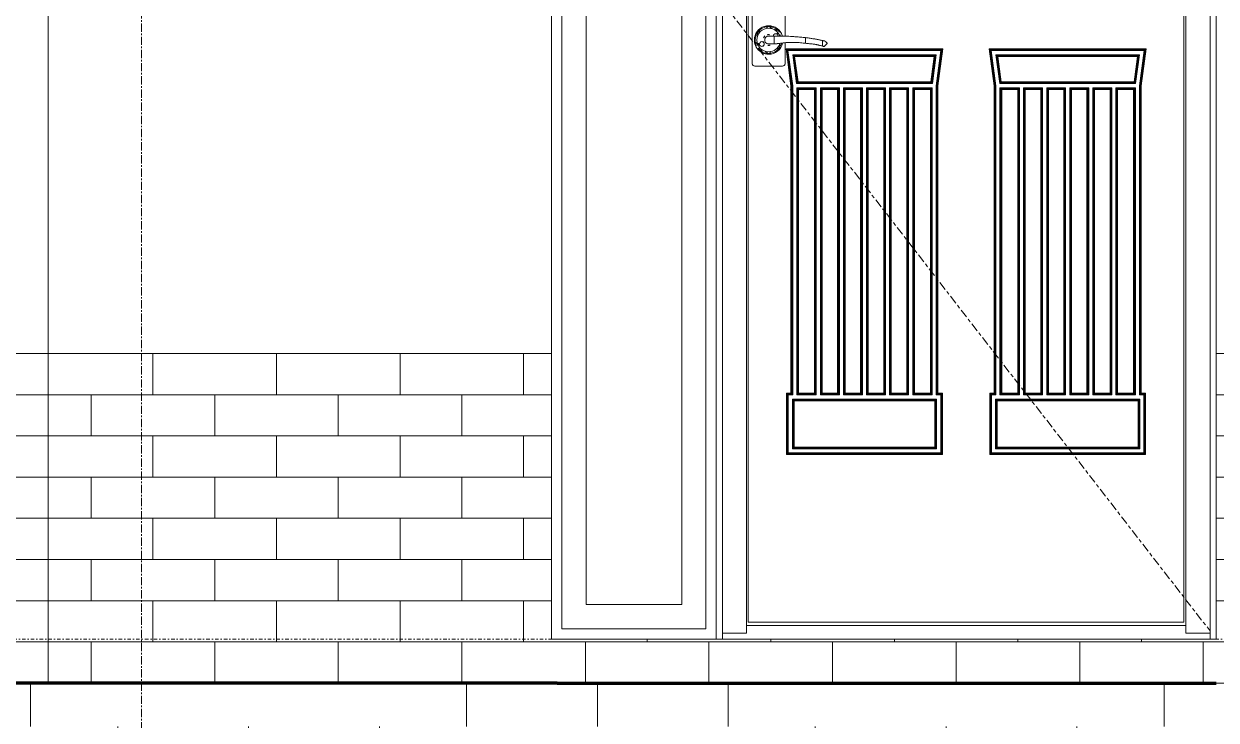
# Model space of a CAD drawing. Header units: millimetres. Extents: x -8546 to 211781, y -3000 to 31870.
# Drawn here: x 100854 to 103025, y -67 to 1201 of the extents above; entities that cross this region are included whole.
import ezdxf

# ---------------------------------------------------------------- set-up
doc = ezdxf.new("R2010")
doc.units = ezdxf.units.MM
for name, pattern in [('Centre', [31.75, 6.35, -4.7625, 15.875, -4.7625]), ('Dash dot', [15.875, 6.35, -4.7625, 0, -4.7625]), ('grid', [24, 15, -3, 3, -3])]:
    doc.linetypes.add(name, pattern=pattern)
for name, color, linetype, lineweight in [('A-DOOR', 31, 'Continuous', 9), ('A-DOOR-FRAM', 31, 'Continuous', 9), ('A-FLOR-LEVL', 51, 'Continuous', 9), ('A-GLAZ', 151, 'Continuous', 9), ('A-WALL', 113, 'Continuous', 9), ('A-WALL-PATT', 111, 'Continuous', 25), ('C-TOPO', 7, 'Continuous', 9), ('S-GRID', 1, 'Continuous', 9)]:
    doc.layers.add(name, color=color, linetype=linetype, lineweight=lineweight)
pattern_1 = [(0, (104754.76, 0), (635, 635), [635, -635]), (0, (104754.76, 238.1), (635, 635), [635, -635]), (0, (104754.76, 476.25), (635, 635), [635, -635]), (90, (104834.13, 555.6), (-635, 635), [635, -635]), (90, (105072.26, 555.6), (-635, 635), [635, -635]), (90, (105310.4, 555.6), (-635, 635), [635, -635])]

# ---------------------------------------------------------------- blocks, each defined once
blk = doc.blocks.new('Doors_Door-sets_Swedoor_JELD-WEN_Exterior_Classic_Scott_Single_Outswing_2_0 - 888 x 2080 mm - M9 x M21-3511000-Noordgevel')
at = {"layer": 'A-DOOR'}
for p, q in [((-561.8, 2390), (-561.8, 91)), ((-561.8, 80), (-561.8, 2390)), ((326.2, 91), (326.2, 2390)), ((326.2, 2390), (326.2, 80)), ((-517.8, 91), (-517.8, 2346)), ((282.2, 2346), (282.2, 91)), ((-514.6, 2342), (-514.6, 111)), ((278.4, 111), (278.4, 2342)), ((-507.5, 1324.5), (-507.5, 1128.5)), ((-447.5, 1178.8), (-447.5, 1324.5)), ((-467.3, 1178.1), (-467.3, 1163.9)), ((-467.3, 1163.9), (-467.3, 1178.1)), ((-410.4, 1165.1), (-410.4, 1175.4)), ((-475.6, 1164.1), (-477.5, 1163.9)), ((-447.5, 1128.5), (-447.5, 1166.2)), ((-437, 1087.6), (-445.9, 1154.9)), ((-445.9, 1154.9), (-160.2, 1154.9)), ((-444.3, 1153.5), (-445.9, 1154.9)), ((-444.3, 1153.5), (-161.8, 1153.5)), ((-435.6, 1087.7), (-444.3, 1153.5)), ((-443, 1152.4), (-163.1, 1152.4)), ((-443, 1152.4), (-442.3, 1151.8)), ((-434.4, 1087.8), (-443, 1152.4)), ((-163.8, 1151.8), (-442.3, 1151.8)), ((-442.3, 1151.8), (-433.8, 1087.8)), ((-379.3, 1160), (-379.3, 1170.2)), ((-371.2, 1165.5), (-371.2, 1164.6)), ((-371.2, 1164.6), (-371.2, 1165.5)), ((-172.3, 1087.8), (-163.8, 1151.8)), ((-163.1, 1152.4), (-171.7, 1087.7)), ((-161.8, 1153.5), (-170.6, 1087.6)), ((-160.2, 1154.9), (-169.2, 1087.5)), ((-163.1, 1152.4), (-163.8, 1151.8)), ((-161.8, 1153.5), (-160.2, 1154.9)), ((-67, 1087.6), (-75.9, 1154.9)), ((-75.9, 1154.9), (209.8, 1154.9)), ((-74.3, 1153.5), (-75.9, 1154.9)), ((-74.3, 1153.5), (208.2, 1153.5)), ((-65.6, 1087.7), (-74.3, 1153.5)), ((-73, 1152.4), (206.9, 1152.4)), ((-73, 1152.4), (-72.3, 1151.8)), ((-64.4, 1087.8), (-73, 1152.4)), ((206.2, 1151.8), (-72.3, 1151.8)), ((-72.3, 1151.8), (-63.8, 1087.8)), ((197.7, 1087.8), (206.2, 1151.8)), ((206.9, 1152.4), (198.3, 1087.7)), ((208.2, 1153.5), (199.4, 1087.6)), ((209.8, 1154.9), (200.8, 1087.5)), ((206.9, 1152.4), (206.2, 1151.8)), ((208.2, 1153.5), (209.8, 1154.9)), ((-433.8, 1144.3), (-172.3, 1144.3)), ((-433.8, 1144.3), (-433.1, 1143.7)), ((-426.8, 1091.8), (-433.8, 1144.3)), ((-173, 1143.7), (-433.1, 1143.7)), ((-433.1, 1143.7), (-426.2, 1092.3)), ((-174.3, 1142.5), (-431.8, 1142.5)), ((-431.8, 1142.5), (-430.2, 1141.1)), ((-431.8, 1142.5), (-425.2, 1093.5)), ((-175.9, 1141.1), (-430.2, 1141.1)), ((-430.2, 1141.1), (-424, 1094.9)), ((-182.1, 1094.9), (-175.9, 1141.1)), ((-180.9, 1093.5), (-174.3, 1142.5)), ((-179.9, 1092.3), (-173, 1143.7)), ((-172.3, 1144.3), (-179.3, 1091.8)), ((-175.9, 1141.1), (-174.3, 1142.5)), ((-173, 1143.7), (-172.3, 1144.3)), ((-63.8, 1144.3), (197.7, 1144.3)), ((-63.8, 1144.3), (-63.1, 1143.7)), ((-56.8, 1091.8), (-63.8, 1144.3)), ((197, 1143.7), (-63.1, 1143.7)), ((-63.1, 1143.7), (-56.2, 1092.3)), ((195.7, 1142.5), (-61.8, 1142.5)), ((-61.8, 1142.5), (-60.2, 1141.1)), ((-61.8, 1142.5), (-55.2, 1093.5)), ((194.1, 1141.1), (-60.2, 1141.1)), ((-60.2, 1141.1), (-54, 1094.9)), ((187.9, 1094.9), (194.1, 1141.1)), ((189.1, 1093.5), (195.7, 1142.5)), ((190.1, 1092.3), (197, 1143.7)), ((197.7, 1144.3), (190.7, 1091.8)), ((194.1, 1141.1), (195.7, 1142.5)), ((197, 1143.7), (197.7, 1144.3)), ((-502.5, 1123.5), (-452.5, 1123.5)), ((-435.6, 1087.7), (-437, 1087.6)), ((-437, 527.9), (-437, 1087.6)), ((-435.6, 526.5), (-435.6, 1087.7)), ((-434.4, 525.4), (-434.4, 1087.8)), ((-433.8, 1087.8), (-434.4, 1087.8)), ((-433.8, 1087.8), (-433.8, 524.8)), ((-426.2, 1092.3), (-426.8, 1091.8)), ((-179.3, 1091.8), (-426.8, 1091.8)), ((-426.2, 1092.3), (-179.9, 1092.3)), ((-425.2, 1093.5), (-424, 1094.9)), ((-425.2, 1093.5), (-180.9, 1093.5)), ((-424, 1094.9), (-182.1, 1094.9)), ((-180.9, 1093.5), (-182.1, 1094.9)), ((-179.9, 1092.3), (-179.3, 1091.8)), ((-172.3, 524.8), (-172.3, 1087.8)), ((-171.7, 1087.7), (-172.3, 1087.8)), ((-171.7, 1087.7), (-171.7, 525.4)), ((-170.6, 1087.6), (-169.2, 1087.5)), ((-170.6, 1087.6), (-170.6, 526.5)), ((-169.2, 1087.5), (-169.2, 527.9)), ((-65.6, 1087.7), (-67, 1087.6)), ((-67, 527.9), (-67, 1087.6)), ((-65.6, 526.5), (-65.6, 1087.7)), ((-64.4, 525.4), (-64.4, 1087.8)), ((-63.8, 1087.8), (-64.4, 1087.8)), ((-63.8, 1087.8), (-63.8, 524.8)), ((-56.2, 1092.3), (-56.8, 1091.8)), ((190.7, 1091.8), (-56.8, 1091.8)), ((-56.2, 1092.3), (190.1, 1092.3)), ((-55.2, 1093.5), (-54, 1094.9)), ((-55.2, 1093.5), (189.1, 1093.5)), ((-54, 1094.9), (187.9, 1094.9)), ((189.1, 1093.5), (187.9, 1094.9)), ((190.1, 1092.3), (190.7, 1091.8)), ((197.7, 524.8), (197.7, 1087.8)), ((198.3, 1087.7), (197.7, 1087.8)), ((198.3, 1087.7), (198.3, 525.4)), ((199.4, 1087.6), (200.8, 1087.5)), ((199.4, 1087.6), (199.4, 526.5)), ((200.8, 1087.5), (200.8, 527.9)), ((-425.7, 1083.7), (-426.3, 1084.3)), ((-426.3, 524.8), (-426.3, 1084.3)), ((-426.3, 1084.3), (-390.8, 1084.3)), ((-425.7, 1083.7), (-425.7, 525.4)), ((-391.4, 1083.7), (-425.7, 1083.7)), ((-392.6, 1082.5), (-424.6, 1082.5)), ((-424.6, 1082.5), (-423.2, 1081.1)), ((-424.6, 1082.5), (-424.6, 526.5)), ((-423.2, 1081.1), (-423.2, 527.9)), ((-394, 1081.1), (-423.2, 1081.1)), ((-394, 1081.1), (-392.6, 1082.5)), ((-394, 527.9), (-394, 1081.1)), ((-392.6, 526.5), (-392.6, 1082.5)), ((-390.8, 1084.3), (-391.4, 1083.7)), ((-391.4, 525.4), (-391.4, 1083.7)), ((-390.8, 1084.3), (-390.8, 524.8)), ((-383.3, 524.8), (-383.3, 1084.3)), ((-382.7, 1083.7), (-383.3, 1084.3)), ((-383.3, 1084.3), (-348.8, 1084.3)), ((-382.7, 1083.7), (-382.7, 525.4)), ((-349.4, 1083.7), (-382.7, 1083.7)), ((-381.6, 1082.5), (-380.2, 1081.1)), ((-350.6, 1082.5), (-381.6, 1082.5)), ((-381.6, 1082.5), (-381.6, 526.5)), ((-380.2, 1081.1), (-380.2, 527.9)), ((-352, 1081.1), (-380.2, 1081.1)), ((-352, 1081.1), (-350.6, 1082.5)), ((-352, 527.9), (-352, 1081.1)), ((-350.6, 526.5), (-350.6, 1082.5)), ((-348.8, 1084.3), (-349.4, 1083.7)), ((-349.4, 525.4), (-349.4, 1083.7)), ((-348.8, 1084.3), (-348.8, 524.8)), ((-341.3, 524.8), (-341.3, 1084.3)), ((-340.7, 1083.7), (-341.3, 1084.3)), ((-341.3, 1084.3), (-306.8, 1084.3)), ((-340.7, 1083.7), (-340.7, 525.4)), ((-307.4, 1083.7), (-340.7, 1083.7)), ((-338.2, 1081.1), (-339.6, 1082.5)), ((-308.6, 1082.5), (-339.6, 1082.5)), ((-339.6, 1082.5), (-339.6, 526.5)), ((-338.2, 1081.1), (-338.2, 527.9)), ((-310, 1081.1), (-338.2, 1081.1)), ((-308.6, 1082.5), (-310, 1081.1)), ((-310, 527.9), (-310, 1081.1)), ((-308.6, 526.5), (-308.6, 1082.5)), ((-306.8, 1084.3), (-307.4, 1083.7)), ((-307.4, 525.4), (-307.4, 1083.7)), ((-306.8, 1084.3), (-306.8, 524.8)), ((-299.3, 524.8), (-299.3, 1084.3)), ((-298.7, 1083.7), (-299.3, 1084.3)), ((-299.3, 1084.3), (-264.8, 1084.3)), ((-298.7, 1083.7), (-298.7, 525.4)), ((-265.4, 1083.7), (-298.7, 1083.7)), ((-297.6, 1082.5), (-296.2, 1081.1)), ((-266.6, 1082.5), (-297.6, 1082.5)), ((-297.6, 1082.5), (-297.6, 526.5)), ((-296.2, 1081.1), (-296.2, 527.9)), ((-268, 1081.1), (-296.2, 1081.1)), ((-268, 1081.1), (-266.6, 1082.5)), ((-268, 527.9), (-268, 1081.1)), ((-266.6, 526.5), (-266.6, 1082.5)), ((-264.8, 1084.3), (-265.4, 1083.7)), ((-265.4, 525.4), (-265.4, 1083.7)), ((-264.8, 1084.3), (-264.8, 524.8)), ((-257.3, 524.8), (-257.3, 1084.3)), ((-256.7, 1083.7), (-257.3, 1084.3)), ((-257.3, 1084.3), (-222.8, 1084.3)), ((-256.7, 1083.7), (-256.7, 525.4)), ((-223.4, 1083.7), (-256.7, 1083.7)), ((-255.6, 1082.5), (-254.2, 1081.1)), ((-224.6, 1082.5), (-255.6, 1082.5)), ((-255.6, 1082.5), (-255.6, 526.5)), ((-254.2, 1081.1), (-254.2, 527.9)), ((-226, 1081.1), (-254.2, 1081.1)), ((-226, 1081.1), (-224.6, 1082.5)), ((-226, 527.9), (-226, 1081.1)), ((-224.6, 526.5), (-224.6, 1082.5)), ((-222.8, 1084.3), (-223.4, 1083.7)), ((-223.4, 525.4), (-223.4, 1083.7)), ((-222.8, 1084.3), (-222.8, 524.8)), ((-215.3, 524.8), (-215.3, 1084.3)), ((-215.3, 1084.3), (-179.8, 1084.3)), ((-214.7, 1083.7), (-215.3, 1084.3)), ((-180.4, 1083.7), (-214.7, 1083.7)), ((-214.7, 1083.7), (-214.7, 525.4)), ((-181.6, 1082.5), (-213.6, 1082.5)), ((-213.6, 1082.5), (-212.2, 1081.1)), ((-213.6, 1082.5), (-213.6, 526.5)), ((-183, 1081.1), (-212.2, 1081.1)), ((-212.2, 1081.1), (-212.2, 527.9)), ((-183, 1081.1), (-181.6, 1082.5)), ((-183, 527.9), (-183, 1081.1)), ((-181.6, 526.5), (-181.6, 1082.5)), ((-179.8, 1084.3), (-180.4, 1083.7)), ((-180.4, 525.4), (-180.4, 1083.7)), ((-179.8, 1084.3), (-179.8, 524.8)), ((-55.7, 1083.7), (-56.3, 1084.3)), ((-56.3, 524.8), (-56.3, 1084.3)), ((-56.3, 1084.3), (-20.8, 1084.3)), ((-21.4, 1083.7), (-55.7, 1083.7)), ((-55.7, 1083.7), (-55.7, 525.4)), ((-22.6, 1082.5), (-54.6, 1082.5)), ((-54.6, 1082.5), (-53.2, 1081.1)), ((-54.6, 1082.5), (-54.6, 526.5)), ((-24, 1081.1), (-53.2, 1081.1)), ((-53.2, 1081.1), (-53.2, 527.9)), ((-24, 1081.1), (-22.6, 1082.5)), ((-24, 527.9), (-24, 1081.1)), ((-22.6, 526.5), (-22.6, 1082.5)), ((-20.8, 1084.3), (-21.4, 1083.7)), ((-21.4, 525.4), (-21.4, 1083.7)), ((-20.8, 1084.3), (-20.8, 524.8)), ((-13.3, 524.8), (-13.3, 1084.3)), ((-12.7, 1083.7), (-13.3, 1084.3)), ((-13.3, 1084.3), (21.2, 1084.3)), ((20.6, 1083.7), (-12.7, 1083.7)), ((-12.7, 1083.7), (-12.7, 525.4)), ((19.4, 1082.5), (-11.6, 1082.5)), ((-11.6, 1082.5), (-10.2, 1081.1)), ((-11.6, 1082.5), (-11.6, 526.5)), ((-10.2, 1081.1), (-10.2, 527.9)), ((18, 1081.1), (-10.2, 1081.1)), ((18, 1081.1), (19.4, 1082.5)), ((18, 527.9), (18, 1081.1)), ((19.4, 526.5), (19.4, 1082.5)), ((21.2, 1084.3), (20.6, 1083.7)), ((20.6, 525.4), (20.6, 1083.7)), ((21.2, 1084.3), (21.2, 524.8)), ((28.7, 524.8), (28.7, 1084.3)), ((29.3, 1083.7), (28.7, 1084.3)), ((28.8, 1084.3), (63.2, 1084.3)), ((29.3, 1083.7), (29.3, 525.4)), ((62.6, 1083.7), (29.3, 1083.7)), ((31.8, 1081.1), (30.4, 1082.5)), ((61.4, 1082.5), (30.4, 1082.5)), ((30.4, 1082.5), (30.4, 526.5)), ((31.8, 1081.1), (31.8, 527.9)), ((60, 1081.1), (31.8, 1081.1)), ((61.4, 1082.5), (60, 1081.1)), ((60, 527.9), (60, 1081.1)), ((61.4, 526.5), (61.4, 1082.5)), ((63.2, 1084.3), (62.6, 1083.7)), ((62.6, 525.4), (62.6, 1083.7)), ((63.2, 1084.3), (63.2, 524.8)), ((70.7, 524.8), (70.7, 1084.3)), ((71.3, 1083.7), (70.7, 1084.3)), ((70.7, 1084.3), (105.2, 1084.3)), ((71.3, 1083.7), (71.3, 525.4)), ((104.6, 1083.7), (71.3, 1083.7)), ((72.4, 1082.5), (73.8, 1081.1)), ((103.4, 1082.5), (72.4, 1082.5)), ((72.4, 1082.5), (72.4, 526.5)), ((73.8, 1081.1), (73.8, 527.9)), ((102, 1081.1), (73.8, 1081.1)), ((102, 1081.1), (103.4, 1082.5)), ((102, 527.9), (102, 1081.1)), ((103.4, 526.5), (103.4, 1082.5)), ((105.2, 1084.3), (104.6, 1083.7)), ((104.6, 525.4), (104.6, 1083.7)), ((105.2, 1084.3), (105.2, 524.8)), ((112.7, 524.8), (112.7, 1084.3)), ((113.3, 1083.7), (112.7, 1084.3)), ((112.7, 1084.3), (147.2, 1084.3)), ((113.3, 1083.7), (113.3, 525.4)), ((146.6, 1083.7), (113.3, 1083.7)), ((114.4, 1082.5), (115.8, 1081.1)), ((145.3, 1082.5), (114.4, 1082.5)), ((114.4, 1082.5), (114.4, 526.5)), ((115.8, 1081.1), (115.8, 527.9)), ((144, 1081.1), (115.8, 1081.1)), ((144, 1081.1), (145.4, 1082.5)), ((144, 527.9), (144, 1081.1)), ((145.4, 526.5), (145.4, 1082.5)), ((147.2, 1084.3), (146.6, 1083.7)), ((146.6, 525.4), (146.6, 1083.7)), ((147.2, 1084.3), (147.2, 524.8)), ((154.7, 524.8), (154.7, 1084.3)), ((154.7, 1084.3), (190.2, 1084.3)), ((155.3, 1083.7), (154.7, 1084.3)), ((189.6, 1083.7), (155.3, 1083.7)), ((155.3, 1083.7), (155.3, 525.4)), ((188.4, 1082.5), (156.4, 1082.5)), ((156.4, 1082.5), (157.8, 1081.1)), ((156.4, 1082.5), (156.4, 526.5)), ((187, 1081.1), (157.8, 1081.1)), ((157.8, 1081.1), (157.8, 527.9)), ((187, 1081.1), (188.4, 1082.5)), ((187, 527.9), (187, 1081.1)), ((188.4, 526.5), (188.4, 1082.5)), ((190.2, 1084.3), (189.6, 1083.7)), ((189.6, 525.4), (189.6, 1083.7)), ((190.2, 1084.3), (190.2, 524.8)), ((-445, 416.1), (-445, 527.9)), ((-445, 527.9), (-437, 527.9)), ((-443.6, 526.5), (-445, 527.9)), ((-443.6, 417.5), (-443.6, 526.5)), ((-443.6, 526.5), (-435.6, 526.5)), ((-442.4, 418.7), (-442.4, 525.4)), ((-442.4, 525.4), (-434.4, 525.4)), ((-442.4, 525.4), (-441.8, 524.8)), ((-441.8, 524.8), (-433.8, 524.8)), ((-441.8, 524.8), (-441.8, 419.3)), ((-435.6, 526.5), (-437, 527.9)), ((-433.8, 524.8), (-434.4, 525.4)), ((-425.7, 525.4), (-426.3, 524.8)), ((-426.3, 524.8), (-390.8, 524.8)), ((-425.7, 525.4), (-391.4, 525.4)), ((-423.2, 527.9), (-424.6, 526.5)), ((-424.6, 526.5), (-392.6, 526.5)), ((-423.2, 527.9), (-394, 527.9)), ((-392.6, 526.5), (-394, 527.9)), ((-390.8, 524.8), (-391.4, 525.4)), ((-382.7, 525.4), (-383.3, 524.8)), ((-383.3, 524.8), (-348.8, 524.8)), ((-382.7, 525.4), (-349.4, 525.4)), ((-380.2, 527.9), (-381.6, 526.5)), ((-381.6, 526.5), (-350.6, 526.5)), ((-380.2, 527.9), (-352, 527.9)), ((-350.6, 526.5), (-352, 527.9)), ((-348.8, 524.8), (-349.4, 525.4)), ((-340.7, 525.4), (-341.3, 524.8)), ((-341.3, 524.8), (-306.8, 524.8)), ((-340.7, 525.4), (-307.4, 525.4)), ((-338.2, 527.9), (-339.6, 526.5)), ((-339.6, 526.5), (-308.6, 526.5)), ((-338.2, 527.9), (-310, 527.9)), ((-308.6, 526.5), (-310, 527.9)), ((-306.8, 524.8), (-307.4, 525.4)), ((-298.7, 525.4), (-299.3, 524.8)), ((-299.3, 524.8), (-264.8, 524.8)), ((-298.7, 525.4), (-265.4, 525.4)), ((-296.2, 527.9), (-297.6, 526.5)), ((-297.6, 526.5), (-266.6, 526.5)), ((-296.2, 527.9), (-268, 527.9)), ((-266.6, 526.5), (-268, 527.9)), ((-264.8, 524.8), (-265.4, 525.4)), ((-256.7, 525.4), (-257.3, 524.8)), ((-257.3, 524.8), (-222.8, 524.8)), ((-256.7, 525.4), (-223.4, 525.4)), ((-254.2, 527.9), (-255.6, 526.5)), ((-255.6, 526.5), (-224.6, 526.5)), ((-254.2, 527.9), (-226, 527.9)), ((-224.6, 526.5), (-226, 527.9)), ((-222.8, 524.8), (-223.4, 525.4)), ((-214.7, 525.4), (-215.3, 524.8)), ((-215.3, 524.8), (-179.8, 524.8)), ((-214.7, 525.4), (-180.4, 525.4)), ((-212.2, 527.9), (-213.6, 526.5)), ((-213.6, 526.5), (-181.6, 526.5)), ((-212.2, 527.9), (-183, 527.9)), ((-181.6, 526.5), (-183, 527.9)), ((-179.8, 524.8), (-180.4, 525.4)), ((-171.7, 525.4), (-172.3, 524.8)), ((-172.3, 524.8), (-164.3, 524.8)), ((-171.7, 525.4), (-163.7, 525.4)), ((-169.2, 527.9), (-170.6, 526.5)), ((-170.6, 526.5), (-162.6, 526.5)), ((-169.2, 527.9), (-161.2, 527.9)), ((-163.7, 525.4), (-164.3, 524.8)), ((-164.3, 524.8), (-164.3, 419.3)), ((-163.7, 525.4), (-163.7, 418.7)), ((-161.2, 527.9), (-162.6, 526.5)), ((-162.6, 526.5), (-162.6, 417.5)), ((-161.2, 527.9), (-161.2, 416.1)), ((-75, 416.1), (-75, 527.9)), ((-75, 527.9), (-67, 527.9)), ((-73.6, 526.5), (-75, 527.9)), ((-73.6, 417.5), (-73.6, 526.5)), ((-73.6, 526.5), (-65.6, 526.5)), ((-72.4, 418.7), (-72.4, 525.4)), ((-72.4, 525.4), (-64.4, 525.4)), ((-72.4, 525.4), (-71.8, 524.8)), ((-71.8, 524.8), (-63.8, 524.8)), ((-71.8, 524.8), (-71.8, 419.3)), ((-65.6, 526.5), (-67, 527.9)), ((-63.8, 524.8), (-64.4, 525.4)), ((-55.7, 525.4), (-56.3, 524.8)), ((-56.3, 524.8), (-20.8, 524.8)), ((-55.7, 525.4), (-21.4, 525.4)), ((-53.2, 527.9), (-54.6, 526.5)), ((-54.6, 526.5), (-22.6, 526.5)), ((-53.2, 527.9), (-24, 527.9)), ((-22.6, 526.5), (-24, 527.9)), ((-20.8, 524.8), (-21.4, 525.4)), ((-12.7, 525.4), (-13.3, 524.8)), ((-13.3, 524.8), (21.2, 524.8)), ((-12.7, 525.4), (20.6, 525.4)), ((-10.2, 527.9), (-11.6, 526.5)), ((-11.6, 526.5), (19.4, 526.5)), ((-10.2, 527.9), (18, 527.9)), ((19.4, 526.5), (18, 527.9)), ((21.2, 524.8), (20.6, 525.4)), ((29.3, 525.4), (28.7, 524.8)), ((28.8, 524.8), (63.2, 524.8)), ((29.3, 525.4), (62.6, 525.4)), ((31.8, 527.9), (30.4, 526.5)), ((30.4, 526.5), (61.4, 526.5)), ((31.8, 527.9), (60, 527.9)), ((61.4, 526.5), (60, 527.9)), ((63.2, 524.8), (62.6, 525.4)), ((71.3, 525.4), (70.7, 524.8)), ((70.7, 524.8), (105.2, 524.8)), ((71.3, 525.4), (104.6, 525.4)), ((73.8, 527.9), (72.4, 526.5)), ((72.4, 526.5), (103.4, 526.5)), ((73.8, 527.9), (102, 527.9)), ((103.4, 526.5), (102, 527.9)), ((105.2, 524.8), (104.6, 525.4)), ((113.3, 525.4), (112.7, 524.8)), ((112.7, 524.8), (147.2, 524.8)), ((113.3, 525.4), (146.6, 525.4)), ((115.8, 527.9), (114.4, 526.5)), ((114.4, 526.5), (145.3, 526.5)), ((115.8, 527.9), (144, 527.9)), ((145.4, 526.5), (144, 527.9)), ((147.2, 524.8), (146.6, 525.4)), ((155.3, 525.4), (154.7, 524.8)), ((154.7, 524.8), (190.2, 524.8)), ((155.3, 525.4), (189.6, 525.4)), ((157.8, 527.9), (156.4, 526.5)), ((156.4, 526.5), (188.4, 526.5)), ((157.8, 527.9), (187, 527.9)), ((188.4, 526.5), (187, 527.9)), ((190.2, 524.8), (189.6, 525.4)), ((198.3, 525.4), (197.7, 524.8)), ((197.7, 524.8), (205.7, 524.8)), ((198.3, 525.4), (206.3, 525.4)), ((200.8, 527.9), (199.4, 526.5)), ((199.4, 526.5), (207.4, 526.5)), ((200.8, 527.9), (208.8, 527.9)), ((206.3, 525.4), (205.7, 524.8)), ((205.7, 524.8), (205.7, 419.3)), ((206.3, 525.4), (206.3, 418.7)), ((208.8, 527.9), (207.4, 526.5)), ((207.4, 526.5), (207.4, 417.5)), ((208.8, 527.9), (208.8, 416.1)), ((-434.3, 426.8), (-434.3, 517.3)), ((-434.3, 517.3), (-171.8, 517.3)), ((-434.3, 517.3), (-433.7, 516.7)), ((-172.4, 516.7), (-433.7, 516.7)), ((-433.7, 516.7), (-433.7, 427.4)), ((-432.6, 515.5), (-431.2, 514.1)), ((-432.6, 515.5), (-432.6, 428.5)), ((-173.6, 515.5), (-432.6, 515.5)), ((-175, 514.1), (-431.2, 514.1)), ((-431.2, 514.1), (-431.2, 429.9)), ((-173.6, 515.5), (-175, 514.1)), ((-175, 429.9), (-175, 514.1)), ((-173.6, 428.5), (-173.6, 515.5)), ((-171.8, 517.3), (-172.4, 516.7)), ((-172.4, 427.4), (-172.4, 516.7)), ((-171.8, 517.3), (-171.8, 426.8)), ((-64.3, 426.8), (-64.3, 517.3)), ((-64.3, 517.3), (198.2, 517.3)), ((-64.3, 517.3), (-63.7, 516.7)), ((197.6, 516.7), (-63.7, 516.7)), ((-63.7, 516.7), (-63.7, 427.4)), ((-62.6, 515.5), (-61.2, 514.1)), ((-62.6, 515.5), (-62.6, 428.5)), ((196.4, 515.5), (-62.6, 515.5)), ((195, 514.1), (-61.2, 514.1)), ((-61.2, 514.1), (-61.2, 429.9)), ((196.4, 515.5), (195, 514.1)), ((195, 429.9), (195, 514.1)), ((196.4, 428.5), (196.4, 515.5)), ((198.2, 517.3), (197.6, 516.7)), ((197.6, 427.4), (197.6, 516.7)), ((198.2, 517.3), (198.2, 426.8)), ((-443.6, 417.5), (-445, 416.1)), ((-161.2, 416.1), (-445, 416.1)), ((-162.6, 417.5), (-443.6, 417.5)), ((-441.8, 419.3), (-442.4, 418.7)), ((-163.7, 418.7), (-442.4, 418.7)), ((-441.8, 419.3), (-164.3, 419.3)), ((-433.7, 427.4), (-434.3, 426.8)), ((-171.8, 426.8), (-434.3, 426.8)), ((-433.7, 427.4), (-172.4, 427.4)), ((-432.6, 428.5), (-431.2, 429.9)), ((-432.6, 428.5), (-173.6, 428.5)), ((-431.2, 429.9), (-175, 429.9)), ((-175, 429.9), (-173.6, 428.5)), ((-172.4, 427.4), (-171.8, 426.8)), ((-164.3, 419.3), (-163.7, 418.7)), ((-162.6, 417.5), (-161.2, 416.1)), ((-73.6, 417.5), (-75, 416.1)), ((208.8, 416.1), (-75, 416.1)), ((207.4, 417.5), (-73.6, 417.5)), ((-71.8, 419.3), (-72.4, 418.7)), ((206.3, 418.7), (-72.4, 418.7)), ((-71.8, 419.3), (205.7, 419.3)), ((-63.7, 427.4), (-64.3, 426.8)), ((198.2, 426.8), (-64.3, 426.8)), ((-63.7, 427.4), (197.6, 427.4)), ((-62.6, 428.5), (-61.2, 429.9)), ((-62.6, 428.5), (196.4, 428.5)), ((-61.2, 429.9), (195, 429.9)), ((195, 429.9), (196.4, 428.5)), ((197.6, 427.4), (198.2, 426.8)), ((205.7, 419.3), (206.3, 418.7)), ((207.4, 417.5), (208.8, 416.1)), ((-514.6, 111), (278.4, 111)), ((-560.3, 91), (-559.8, 91)), ((-519.8, 91), (-559.8, 91)), ((-519.8, 91), (-519.2, 91)), ((283.7, 91), (284.2, 91)), ((284.2, 91), (324.2, 91)), ((324.2, 91), (324.8, 91))]:
    blk.add_line(p, q, dxfattribs=at)
at = {"layer": 'A-DOOR', "linetype": 'Centre'}
blk.add_line((-561.8, 1240), (326.2, 95), dxfattribs=at)
at = {"layer": 'A-DOOR', "flags": 128}
blk.add_lwpolyline([(-477.5, 1163.9), (-479.3, 1164.1), (-481, 1164.8), (-482.5, 1166), (-483.6, 1167.4), (-484.3, 1169.2), (-484.6, 1171), (-484.3, 1172.8), (-483.6, 1174.6), (-482.5, 1176), (-481, 1177.2), (-479.3, 1177.9), (-477.5, 1178.1)], dxfattribs=at)
at = {"layer": 'A-DOOR'}
for centre, radius, start, end in [((-477.5, 1171.1), 26, 90, 162), ((-477.5, 1171.1), 24.4, 90, 198), ((-477.5, 1171.1), 26, 18, 90), ((-477.5, 1171.1), 24.4, 36.5631, 90), ((-477.5, 1171.1), 26, 162.5974, 270), ((-477.5, 1171.1), 21.5, 90, 270), ((-477.5, 1171.1), 22.5, 148.1607, 157.928), ((-477.5, 1171.1), 22.5, 133.0556, 143.6059), ((-477.5, 1171.1), 10, 132.3209, 158.3866), ((-477.5, 1171.1), 7.13, 121.861, 175.8507), ((-477.3, 1171.1), 7.53, 150.4581, 165.229), ((-477.3, 1171.1), 7.53, 150, 165), ((-477.5, 1171.1), 22.5, 93.5464, 99.5417), ((-477.3, 1171.1), 7.53, 106.1452, 117.4729), ((-477.3, 1171.1), 7.53, 105, 117.4399), ((-477.5, 1171.1), 7.13, 90, 112.6784), ((-477.5, 1171.1), 10, 90, 104.503), ((-477.5, 1171.1), 21.5, 18, 90), ((-477.5, 1171.1), 10, 81.5719, 90), ((-477.3, 1171.1), 7.53, 68.7208, 91.3742), ((-477.3, 1171.1), 7.53, 75, 90), ((-477.5, 1171.1), 22.5, 73.2507, 85.4557), ((-464.7, 1178.3), 4.23, 110.2548, 165), ((-464.7, 1178.3), 4.23, 0, 150.329), ((-477.5, 1171.1), 22.5, 48.8536, 59.1376), ((-464.7, 1178.3), 4.23, 45, 75), ((-477.5, 1171.1), 19.1, 25.9463, 40.1472), ((-464.7, 1178.3), 4.23, 0, 30), ((-477.5, 1171.1), 22.5, 20.6064, 25.5645), ((-477.5, 1171.1), 24.4, 18, 18.709), ((-477.5, 1171.1), 22.5, 190.3846, 198), ((-477.5, 1171.1), 22.5, 198.1, 205.5645), ((-477.5, 1171), 20, 197.2023, 204.8388), ((-477.5, 1171.1), 24.4, 219.6913, 270), ((-477.5, 1171.1), 19.1, 196.6316, 216.6614), ((-489.9, 1163.8), 4.29, 93.2356, 180), ((-489.9, 1163.8), 4.29, 150, 180), ((-489.9, 1163.8), 4.29, 180, 327.1721), ((-489.9, 1163.8), 4.29, 180, 210), ((-489.9, 1163.8), 4.29, 225, 240), ((-477.5, 1171.1), 22.5, 228.8536, 239.1376), ((-489.9, 1163.8), 4.29, 300, 330), ((-477.5, 1171.1), 10, 196.1712, 210), ((-489.9, 1163.8), 4.29, 15, 45), ((-489.9, 1163.8), 4.29, 345, 0), ((-477.5, 1171.1), 7.13, 184.8188, 210), ((-477.3, 1171.1), 7.53, 194.771, 209.5419), ((-477.3, 1171.1), 7.53, 195, 210), ((-477.5, 1171.1), 7.13, 238.139, 270), ((-477.3, 1171.1), 7.53, 239.0839, 264.3859), ((-477.3, 1171.1), 7.53, 240, 264.1061), ((-477.5, 1171.1), 10, 261.5719, 270), ((-477.5, 1171.1), 26, 270, 347.6524), ((-477.5, 1171.1), 24.4, 270, 346.3657), ((-477.5, 1171.1), 21.5, 270, 342), ((-477.5, 1171.1), 7.13, 270, 282.0878), ((-477.3, 1171.1), 7.53, 268.6258, 281.6793), ((-477.5, 1171.1), 10, 270, 284.503), ((-477.3, 1171.1), 7.53, 270, 285), ((-477.5, 1171.1), 22.5, 313.0556, 323.6059), ((-477.5, 1171.1), 22.5, 328.1607, 337.928), ((-477.5, 1171.1), 22.5, 253.2507, 265.4557), ((-477.5, 1171.1), 22.5, 273.5464, 279.5417), ((-502.5, 1128.5), 5, 180, 270), ((-502.5, 1128.5), 5, 195, 270), ((-452.5, 1128.5), 5, 270, 0), ((-452.5, 1128.5), 5, 270, 345)]:
    blk.add_arc(centre, radius, start, end, dxfattribs=at)
for points, knots in [([(-467.3, 1178.1), (-470.5, 1178.1), (-474.5, 1178.1), (-477.5, 1178.1), (-478.6, 1178.1), (-478.6, 1178.1), (-477.9, 1178.1), (-477.5, 1178.1)], [0, 0, 0, 0, 0.333333, 0.5, 0.666667, 0.833333, 1, 1, 1, 1]), ([(-490.1, 1168.1), (-490, 1168.1), (-489.8, 1168.1), (-489.5, 1168.1), (-489.2, 1168.1), (-489, 1168), (-488.8, 1168), (-488.6, 1167.9), (-488.4, 1167.9), (-488.3, 1167.8), (-488.1, 1167.7), (-487.9, 1167.6), (-487.7, 1167.6), (-487.6, 1167.5), (-487.4, 1167.3), (-487.3, 1167.2), (-487.1, 1167.1), (-487, 1167), (-486.9, 1166.9), (-486.7, 1166.7), (-486.6, 1166.6), (-486.5, 1166.5), (-486.4, 1166.3), (-486.3, 1166.2), (-486.2, 1166), (-486.1, 1165.8), (-485.9, 1165.6), (-485.9, 1165.4), (-485.8, 1165.2), (-485.8, 1165.1), (-485.7, 1164.9), (-485.7, 1164.7), (-485.7, 1164.6), (-485.6, 1164.4), (-485.6, 1164.2), (-485.6, 1164), (-485.6, 1163.9), (-485.6, 1163.8)], [-1, -1, -1, -1, -0.944444, -0.916667, -0.888889, -0.861111, -0.833333, -0.805556, -0.777778, -0.75, -0.722222, -0.694444, -0.666667, -0.638889, -0.611111, -0.569444, -0.548611, -0.527778, -0.486111, -0.458333, -0.4375, -0.416667, -0.388889, -0.361111, -0.333333, -0.305556, -0.263889, -0.236111, -0.215278, -0.194444, -0.166667, -0.138889, -0.111111, -0.083333, -0.055556, -0.027778, 0, 0, 0, 0]), ([(-485.6, 1163.8), (-485.6, 1163.7), (-485.6, 1163.4), (-485.7, 1163), (-485.7, 1162.8), (-485.8, 1162.7), (-485.8, 1162.5), (-485.9, 1162.3), (-486, 1162), (-486.2, 1161.7), (-486.3, 1161.5)], [-1, -1, -1, -1, -0.75, -0.625, -0.5625, -0.5, -0.4375, -0.375, -0.25, 0, 0, 0, 0]), ([(-374.6, 1168.9), (-374.6, 1169), (-374.8, 1169.1), (-375.1, 1169.3), (-375.4, 1169.4), (-375.6, 1169.4)], [0, 0, 0, 0, 0.25, 0.5, 1, 1, 1, 1])]:
    blk.add_open_spline(points, degree=3, knots=knots, dxfattribs=at)
for points in [[(-469, 1178.3), (-469, 1178.4), (-468.9, 1178.7), (-468.9, 1179), (-468.8, 1179.4), (-468.7, 1179.7), (-468.6, 1180.1), (-468.5, 1180.3), (-468.4, 1180.4)], [(-449.8, 1178.1), (-452.7, 1178.1), (-458.5, 1178.2), (-464.4, 1178.2), (-467.3, 1178.1)], [(-462, 1178.2), (-460.2, 1178.2), (-458.4, 1178.2), (-456.6, 1178.2)], [(-453.2, 1178.1), (-452.1, 1178.1), (-450.9, 1178.1), (-449.8, 1178.1)], [(-441, 1177.8), (-442.5, 1177.8), (-445.4, 1177.9), (-448.3, 1178), (-449.8, 1178.1)], [(-428.2, 1177.1), (-430.4, 1177.2), (-434.6, 1177.5), (-438.9, 1177.7), (-441, 1177.8)], [(-410.4, 1175.4), (-413.3, 1175.8), (-419.3, 1176.4), (-425.2, 1176.9), (-428.2, 1177.1)], [(-403.8, 1174.5), (-404.9, 1174.7), (-407.1, 1175), (-409.3, 1175.3), (-410.4, 1175.4)], [(-390.4, 1172.4), (-392.6, 1172.8), (-397, 1173.5), (-401.5, 1174.2), (-403.8, 1174.5)], [(-397, 1173.5), (-396.2, 1173.4), (-395.4, 1173.2), (-394.7, 1173.1)], [(-384.9, 1171.4), (-385.8, 1171.5), (-387.6, 1171.9), (-389.5, 1172.2), (-390.4, 1172.4)], [(-475, 1163.9), (-476, 1163.9), (-477.5, 1163.9), (-478.6, 1163.9), (-478.5, 1163.9), (-477.9, 1163.9), (-477.5, 1163.9)], [(-477.5, 1163.9), (-476.9, 1163.9), (-476.1, 1163.9), (-475.3, 1163.9)], [(-467.3, 1163.9), (-470.5, 1163.9), (-473.1, 1163.9), (-475, 1163.9)], [(-467.3, 1163.9), (-465.1, 1164.1), (-460.8, 1164.5), (-456.5, 1165.1), (-454.3, 1165.4)], [(-460.8, 1164.5), (-461.2, 1164.5), (-461.6, 1164.4), (-461.9, 1164.4)], [(-454.3, 1165.4), (-452.1, 1165.7), (-447.6, 1166.2), (-443.2, 1166.6), (-441, 1166.7)], [(-439.9, 1166.7), (-441.4, 1166.6), (-442.9, 1166.6), (-444.5, 1166.4)], [(-441, 1166.7), (-437.4, 1166.8), (-430.2, 1166.9), (-422.9, 1166.4), (-419.3, 1166)], [(-419.3, 1166), (-417.8, 1165.8), (-414.8, 1165.5), (-411.9, 1165.2), (-410.4, 1165.1)], [(-410.4, 1165.1), (-409.1, 1165), (-406.7, 1164.7), (-404.2, 1164.5), (-403, 1164.4)], [(-403, 1164.4), (-400.8, 1164.2), (-396.6, 1163.8), (-392.4, 1163.1), (-390.4, 1162.7)], [(-389.3, 1162.5), (-391.3, 1162.9), (-393.4, 1163.3), (-395.5, 1163.6)], [(-390.4, 1162.7), (-390, 1162.6), (-389.3, 1162.5), (-388.6, 1162.3), (-388.3, 1162.2)], [(-387, 1161.9), (-387.4, 1162), (-387.8, 1162.1), (-388.3, 1162.2)], [(-388.3, 1162.2), (-387.1, 1161.9), (-384.7, 1161.4), (-382.4, 1160.9), (-381.2, 1160.7)], [(-383.4, 1161.1), (-384.2, 1161.3), (-385, 1161.4), (-385.8, 1161.6)], [(-379.3, 1170.2), (-380.2, 1170.4), (-382.1, 1170.8), (-383.9, 1171.2), (-384.9, 1171.4)], [(-381.2, 1160.7), (-380.9, 1160.6), (-380.2, 1160.4), (-379.6, 1160.2), (-379.3, 1160)], [(-378.1, 1169.9), (-378.3, 1170), (-378.7, 1170), (-379.1, 1170.1), (-379.3, 1170.2)], [(-379.3, 1160), (-379, 1159.9), (-378.3, 1159.6), (-377.7, 1159.3), (-377.4, 1159.2)], [(-375.6, 1169.4), (-376, 1169.6), (-376.8, 1169.8), (-377.6, 1169.9), (-378.1, 1169.9)], [(-376.2, 1159.5), (-376.4, 1159.4), (-376.8, 1159.3), (-377.2, 1159.2), (-377.4, 1159.2)], [(-377.4, 1159.2), (-377.2, 1159.2), (-376.8, 1159.3), (-376.4, 1159.4), (-376.2, 1159.5)], [(-376.2, 1159.5), (-375.8, 1160), (-374.8, 1161.1), (-373.9, 1162.1), (-373.5, 1162.6)], [(-375.5, 1160.3), (-375.7, 1160.1), (-376, 1159.8), (-376.2, 1159.5)], [(-373.6, 1167.7), (-373.8, 1167.9), (-374.1, 1168.3), (-374.4, 1168.7), (-374.6, 1168.9)], [(-371.2, 1165.5), (-371.7, 1165.7), (-372.5, 1166.4), (-373.3, 1167.2), (-373.6, 1167.7)], [(-371.2, 1164.6), (-371.7, 1164.4), (-372.5, 1163.8), (-373.2, 1163), (-373.5, 1162.6)], [(-373.5, 1162.6), (-373.2, 1163.1), (-372.5, 1163.8), (-371.7, 1164.4), (-371.2, 1164.6)], [(-372.5, 1166.5), (-372.1, 1166.1), (-371.7, 1165.8), (-371.2, 1165.5)]]:
    blk.add_open_spline(points, degree=3, dxfattribs=at)
at = {"layer": 'A-DOOR-FRAM'}
for p, q in [((-561.8, 80), (-561.8, 91)), ((-517.8, 91), (-561.8, 91)), ((282.2, 105), (-517.8, 105)), ((-517.8, 103), (-517.8, 105)), ((-517.8, 103), (-517.8, 91)), ((282.2, 105), (282.2, 103)), ((282.2, 91), (282.2, 103)), ((326.2, 91), (282.2, 91)), ((326.2, 91), (326.2, 80))]:
    blk.add_line(p, q, dxfattribs=at)
blk = doc.blocks.new('M_Fixed - 250 x 2090mm-1435706-Noordgevel')
at = {"layer": 'A-GLAZ'}
for p, q in [((-572.8, 80), (-572.8, 2400)), ((-853.8, 2381), (-591.8, 2381)), ((-853.8, 99), (-853.8, 2381)), ((-591.8, 2381), (-591.8, 99)), ((-809.8, 2337), (-635.8, 2337)), ((-809.8, 143), (-809.8, 2337)), ((-635.8, 2337), (-635.8, 143)), ((-635.8, 143), (-809.8, 143)), ((-591.8, 99), (-853.8, 99))]:
    blk.add_line(p, q, dxfattribs=at)

msp = doc.modelspace()

# ---------------------------------------------------------------- hatches: boundary and pattern name
at = {"layer": 'A-WALL-PATT', "lineweight": 9}
h = msp.add_hatch(dxfattribs=at)
h.set_pattern_fill('FP_139', color=256, style=0, pattern_type=2)
h.set_pattern_definition([(0, (100948.06, 0), (0, 75), []), (90, (100948.06, 0), (-112.5, 75), [75, -75])])
h.paths.add_polyline_path([(97498.1, 0), (97729.6, 0), (97729.6, 600), (97498.1, 600), (97498.1, 493.7)])
h.paths.add_polyline_path([(97819.6, 0), (100898.1, 0), (100898.1, 600), (97819.6, 600), (97819.6, 57.7)])
h = msp.add_hatch(dxfattribs=at)
h.set_pattern_fill('FP_138', color=256, style=0, pattern_type=2)
h.set_pattern_definition([(0, (103901.06, 0), (0, 75), []), (90, (103901.06, 0), (-112.5, 75), [75, -75])])
h.paths.add_polyline_path([(102697, 0), (103851.1, 0), (103851.1, 600), (103024.6, 600), (103024.6, 80), (101814.6, 80), (101814.6, 600), (100898.1, 600), (100898.1, 0), (102599.7, 0)])
at = {"layer": 'C-TOPO'}
h = msp.add_hatch(dxfattribs=at)
h.set_pattern_fill('FP_141', color=256, style=0, pattern_type=2)
h.set_pattern_definition(pattern_1)
h.paths.add_polyline_path([(97886, -2994.1), (101824.6, -2994.1), (101824.6, 0), (96545.3, 0), (96545.3, -2994.1), (97883.8, -2994.1)])
h = msp.add_hatch(dxfattribs=at)
h.set_pattern_fill('FP_141', color=256, style=0, pattern_type=2)
h.set_pattern_definition(pattern_1)
h.paths.add_polyline_path([(103024.6, -2994.1), (103024.6, 0), (101824.6, 0), (101824.6, -2994.1), (103023.9, -2994.1)])

# ---------------------------------------------------------------- linework, layer by layer
at = {"layer": 'A-FLOR-LEVL', "linetype": 'Dash dot'}
msp.add_line((94668.1, 80), (109489.4, 80), dxfattribs=at)
at = {"layer": 'A-WALL'}
for p, q in [((100898.1, 0), (100898.1, 4707.6)), ((101814.6, 80), (101814.6, 2400)), ((103024.6, 2400), (103024.6, 80)), ((97819.6, 600), (101814.6, 600)), ((107029.5, 600), (103024.6, 600)), ((103024.6, 80), (101814.6, 80))]:
    msp.add_line(p, q, dxfattribs=at)
at = {"layer": 'C-TOPO', "lineweight": 70}
for p, q in [((101539.1, 0), (97886, 0)), ((101824.6, 0), (101539.1, 0)), ((101824.6, 0), (102697, 0)), ((102697, 0), (103024.6, 0)), ((103024.6, 0), (103024.6, 0))]:
    msp.add_line(p, q, dxfattribs=at)
at = {"layer": 'C-TOPO'}
for p, q in [((97886, 0), (101539.1, 0)), ((101824.6, 0), (101539.1, 0)), ((102697, 0), (101824.6, 0)), ((102697, 0), (103024.6, 0)), ((103024.6, 0), (103024.6, 0))]:
    msp.add_line(p, q, dxfattribs=at)
at = {"layer": 'S-GRID', "linetype": 'grid'}
msp.add_line((101068.1, -1885.9), (101068.1, 10087.6), dxfattribs=at)

# ---------------------------------------------------------------- block references
at = {"layer": 'A-DOOR'}
msp.add_blockref('Doors_Door-sets_Swedoor_JELD-WEN_Exterior_Classic_Scott_Single_Outswing_2_0 - 888 x 2080 mm - M9 x M21-3511000-Noordgevel', (102687.3, 0), dxfattribs=at)
at = {"layer": 'A-GLAZ'}
msp.add_blockref('M_Fixed - 250 x 2090mm-1435706-Noordgevel', (102687.3, 0), dxfattribs=at)

doc.saveas('drawing.dxf')
